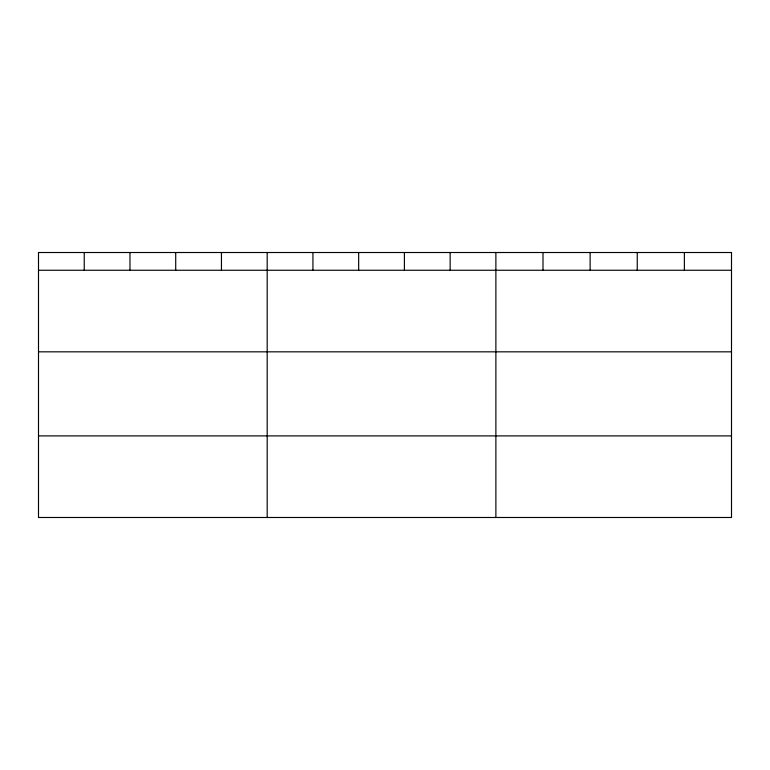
<?xml version="1.0" encoding="UTF-8"?>
<svg xmlns="http://www.w3.org/2000/svg" width="770" height="770" viewBox="0 0 770 770"><rect width="100%" height="100%" fill="white"/><g stroke="black" fill="none" stroke-linecap="round" stroke-linejoin="round"><path stroke-width="1.16" d="M38.5 270.251L731.5 270.251M38.5 351.832L731.5 351.832M38.5 435.897L731.5 435.897M684.376 252.512L684.376 270.251M637.252 252.512L637.252 270.251M590.128 252.512L590.128 270.251M543.004 252.512L543.004 270.251M495.88 252.512L495.88 517.488M450.142 252.512L450.142 270.251M404.404 252.512L404.404 270.251M358.666 252.512L358.666 270.251M312.928 252.512L312.928 270.251M267.19 252.512L267.19 517.488M221.452 252.512L221.452 270.251M175.714 252.512L175.714 270.251M129.976 252.512L129.976 270.251M84.238 252.512L84.238 270.251M731.5 252.512L38.5 252.512L38.5 517.488L731.5 517.488L731.5 252.512"/></g></svg>
